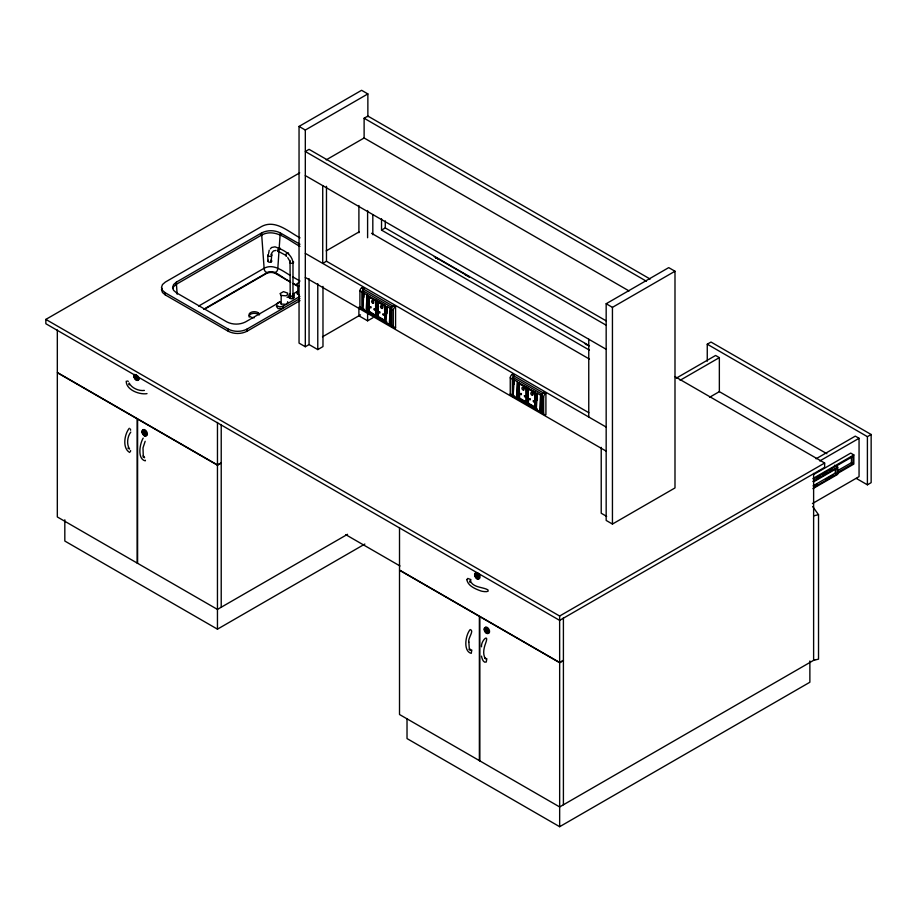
<?xml version="1.0" encoding="UTF-8"?>
<svg xmlns="http://www.w3.org/2000/svg" width="917" height="917" viewBox="0 0 917 917"><rect width="100%" height="100%" fill="white"/><g stroke="black" fill="none" stroke-linecap="round" stroke-linejoin="round"><path stroke-width="1.38" d="M362.777 309.338L363.82 293.085L367.132 294.999L367.132 310.645L366.089 311.253L362.777 309.338L363.82 308.731M366.089 311.253L367.132 294.999M385.942 322.715L386.985 306.461L390.298 308.376L390.298 324.022L389.255 324.629L385.942 322.715L386.985 322.108M389.255 324.629L390.298 308.376M513.119 396.133L514.162 379.879L517.463 381.793L517.463 397.439L516.42 398.047L513.119 396.133L514.162 395.536M516.42 398.047L517.463 381.793M536.285 409.509L537.328 393.255L540.64 395.17L540.64 410.816L539.597 411.424L536.285 409.509L537.328 408.913M539.597 411.424L540.64 395.17M278.848 302.702L245.481 321.959C239.727 324.824 232.712 324.824 226.946 321.959L176.431 292.798L173.588 290.345L172.591 287.445L173.588 284.557L176.431 282.092L261.7 232.872C267.466 230.007 274.481 230.007 280.235 232.872L277.828 268.257C277.381 275.421 271.226 270.756 267.26 273.002L204.239 309.384M130.42 451.6L130.604 450.579M268.601 253.47L269.231 250.158M276.43 306.461L278.149 308.639L283.021 308.318L283.021 306.175L299.893 296.443M481.494 646.794C480.84 640.696 489.667 632.57 485.597 643.344C483.809 648.055 482.411 654.578 485.597 658.887M129.343 384.257L129.137 384.888L129.137 383.019C131.647 388.097 138.857 391.238 144.405 390.424M145.436 460.265L145.241 460.85C137.183 459.027 139.682 443.885 143.178 438.108M161.965 288.144L161.472 289.589L162.469 292.489L165.312 294.942L228.333 331.324C234.099 334.189 241.114 334.189 246.868 331.324L300.008 300.65M172.923 288.626L173.588 286.689L176.431 284.236L261.7 235.004C275.501 227.76 288.546 240.426 299.951 246.386M287.273 303.642L287.663 301.682M297.303 291.595L296.913 293.555L299.332 294.942M145.161 441.306L142.995 447.874L143.258 455.566M270.389 248.828L271.547 247.51L274.997 246.833C282.551 249.573 292.294 253.757 292.981 262.961L292.981 298.724M129.297 428.25C124.368 434.222 122.144 448.275 129.71 452.482M130.787 432.102C127.303 436.503 126.42 444.321 129.561 449.032L127.944 448.104L128.598 448.241M126.225 381.163C126.076 389.817 139.373 394.918 147.007 393.634M322.979 286.413L322.979 346.58L317.775 349.595L309.063 344.563L305.315 346.729L299.045 343.118L299.045 126.42L361.596 90.302L367.866 93.924L367.866 116.734M299.045 126.42L305.315 130.042L367.866 93.924M364.118 138.272L364.118 118.236L367.866 116.069L650.153 279.055M674.855 376.543L824.647 463.028L824.647 467.361L559.634 620.373L45.85 323.735L45.85 319.403L299.721 172.832M326.188 159.879L364.118 137.986L629.073 290.953M280.235 235.004L281.164 234.477M198.622 306.072L264.119 268.257C273.369 263.282 282.539 270.939 290.15 275.364M203.861 309.167L266.881 272.785C275.478 268.979 282.47 278.699 289.841 281.313M326.188 250.891L359.223 231.818M588.806 412.696L326.475 261.242L322.727 263.408L322.727 185.635M381.529 218.808L381.529 230.11L385.278 227.943L589.448 345.824M136.771 375.924L136.771 379.363L136.094 378.973L136.094 375.534L136.771 375.924L136.771 379.363M136.094 378.973L137.046 379.202M279.868 301.578L276.533 303.825L276.911 305.785L279.8 306.828L283.021 306.175M287.101 297.406L289.508 296.008M293.119 293.921L297.945 291.136M300.008 237.858C288.591 231.898 275.524 219.186 261.7 226.442L165.312 282.092L162.469 284.557L161.472 287.445L162.469 290.345L165.312 292.798L228.333 329.192C234.099 332.046 241.114 332.046 246.868 329.192L299.893 298.575M362.204 308.605A3.576 2.063 -60 0 1 359.911 307.023L359.911 291.033A2.808 1.616 -60 0 1 361.894 287.606L363.98 288.809A2.808 1.616 -60 0 0 361.997 292.236L361.997 308.227A3.576 2.063 -60 0 0 364.29 309.808M362.582 290.529L391.777 307.378L391.777 326.211L362.582 309.361L362.582 290.529L364.29 289.543L393.485 306.393M368.37 296.191L376.486 300.398L376.073 316.285L368.37 311.837L368.37 296.191L376.073 300.638L376.073 316.285M144.21 431.162L145.15 431.403L144.886 435.002L144.21 434.612L144.21 431.162L145.15 431.403M144.21 434.612L145.15 434.841M368.783 295.95L368.783 311.597L375.626 315.517L375.626 300.902L376.486 300.398M377.254 316.973L377.666 301.085L385.381 305.533L384.51 306.026L384.934 320.4L378.113 316.48L377.254 316.973L385.381 321.179L385.335 305.51M322.486 336.814L360.507 314.863M368.37 311.837L369.23 311.344L368.817 296.97L375.626 300.902M375.626 315.517L369.23 311.344M392.877 326.865A3.576 2.063 -60 0 1 391.192 325.088L391.192 309.098A2.808 1.616 -60 0 1 393.175 305.659L395.571 306.679L395.571 327.873L393.485 326.67M358.902 307.195L358.902 315.792L367.602 320.824L372.818 317.809M395.571 327.873A3.576 2.063 -60 0 1 393.278 326.292L393.278 310.301A2.808 1.616 -60 0 1 395.261 306.863L395.571 306.679M57.324 330.005L57.324 372.485L217.467 464.942L221.226 462.776M137.596 563.313L137.596 419.08L217.455 465.194L221.215 463.028M606.171 303.733L668.722 267.626L674.992 271.237L674.992 487.936L612.441 524.054L606.171 520.432L606.171 303.733L612.441 307.355L674.992 271.237M512.236 395.525A3.576 2.063 -60 0 1 510.253 393.829L510.253 377.838A2.808 1.616 -60 0 1 512.236 374.4L514.322 375.603A2.808 1.616 -60 0 0 512.339 379.042L512.339 395.032A3.576 2.063 -60 0 0 514.632 396.614M512.924 377.323L542.107 394.172L542.107 413.005L512.924 396.155L512.924 377.323L514.632 376.337L543.827 393.187M518.701 382.985L526.828 387.192L526.415 403.09L518.701 398.643L518.701 382.985L526.415 387.433L526.415 403.09M518.701 398.643L519.572 398.138L526.381 402.07L525.957 387.696L526.828 387.192M527.596 388.12L535.711 392.327L535.299 408.214L527.596 403.767L527.596 388.12L535.299 392.568L535.299 408.214M527.596 403.767L528.456 403.274L535.264 407.205L534.852 392.831L535.711 392.327M543.517 392.453L545.913 393.485L545.913 414.667A3.576 2.063 -60 0 1 543.621 413.086L541.534 411.882L541.534 395.892A2.808 1.616 -60 0 1 543.517 392.453L545.913 393.485M347.554 534.302L217.455 609.415L57.324 516.959L57.324 372.738L137.183 418.84L137.183 563.072M707.259 361.206L707.259 344.207L711.007 342.041L871.15 434.498L871.15 482.651L867.402 484.818L856.306 478.41M64.82 519.79L64.82 541.041L217.455 629.165L364.863 544.056M676.322 378.136L715.604 355.464L719.352 357.63L719.352 391.639L826.882 453.72M680.105 380.291L719.352 357.63M709.54 397.302L719.352 391.639M476.863 574.214L477.814 574.443L477.539 578.042L476.863 577.653L476.863 574.214L477.814 574.443M476.863 577.653L477.814 577.893M486.4 628.707L487.351 628.936L487.076 632.535L486.4 632.145L486.4 628.707L487.351 628.936M486.4 632.145L487.351 632.375M816.05 458.787L855.297 436.125L859.057 438.292L859.057 476.634L812.416 503.559M819.775 460.964L859.057 438.292M707.259 344.207L867.402 436.664L871.15 434.498M45.85 319.403L559.634 616.029L824.647 463.028M813.494 474.605L850.712 453.113L853.842 454.924L853.842 464.071L836.476 474.1M812.898 478.559L853.842 454.924M813.482 479.201L853.005 456.379L853.005 463.589L838.184 472.14M816.806 478.055L820.52 475.912M822.996 474.479L826.71 472.335M829.186 470.914L831.662 469.481M812.921 481.448L837.725 467.131L837.725 474.341L812.921 488.658M813.517 481.883L837.049 468.3L837.049 473.951L813.517 487.535M837.851 470.524L851.446 462.684L853.005 463.589M813.081 485.861L835.387 472.989L837.049 473.951M814.72 485.689L817.185 484.268M825.827 479.27L833.244 474.995M399.514 527.55L399.514 570.03L559.657 662.487L563.405 660.32M479.797 760.846L479.797 616.625L559.657 662.727L563.405 660.561M814.904 659.587L559.657 806.949L399.514 714.503L399.514 570.271L479.373 616.384L479.373 760.606M407.022 718.745L407.022 738.575L559.657 826.698L809.871 682.237L809.871 660.985M484.635 658.085L486.824 658.761L486.262 662.028C483.293 663.438 481.861 658.165 481.494 656.136M813.62 515.858L818.526 514.689L818.526 659.151L813.62 660.32L813.62 473.413M299.366 282.149L296.718 283.983L297.853 285.84L299.332 286.379M286.035 304.352L281.164 304.031L280.04 302.174M276.063 250.41L273.507 250.914L271.799 252.874L271.203 261.895M143.614 456.907L142.949 456.769L144.577 457.709L143.258 455.566M277.725 250.994L286.035 255.476M127.337 380.991L128.323 381.346M281.164 295.48L286.035 295.79L287.273 295.079L287.663 293.119L283.502 291.617L280.04 293.612L281.164 295.48L281.164 304.031M136.324 374.938L135.934 374.744A2.877 1.662 60 0 0 134.295 375.936L134.329 376.566A2.877 1.662 60 0 0 136.186 379.535L136.576 379.879A2.877 1.662 60 0 0 138.215 378.687L138.318 377.976A2.877 1.662 60 0 0 136.977 375.431M136.186 375.019L135.796 374.824A2.877 1.662 60 0 0 134.157 376.016L134.191 376.646A2.877 1.662 60 0 0 136.048 379.615L136.713 379.798A2.877 1.662 60 0 0 138.352 378.606M364.118 118.236L646.405 281.221M606.217 320.893L309.063 149.345L305.315 151.511L606.171 325.214M834.493 465.263L837.725 467.131M305.315 175.583L606.171 349.285M437.203 258.33L466.398 275.18M381.529 230.11L589.402 350.134M371.545 233.285L589.448 359.097M280.235 232.872L299.951 244.243M305.315 253.356L606.171 427.058M361.894 287.606L363.98 288.809M393.175 305.659L395.261 306.863M512.236 374.4L514.322 375.603M359.911 291.033L361.997 292.236M391.192 309.098L393.278 310.301M510.253 377.838L512.339 379.042M541.534 395.892L543.621 397.095L543.621 413.086M377.254 301.326L384.957 305.774L384.957 321.42M260.772 234.477L261.7 235.004L264.119 268.257C264.555 275.272 270.71 271.031 274.676 273.002L290.689 282.253M384.51 306.026L377.701 302.094L378.113 316.48M525.957 387.696L519.148 383.764L519.572 398.138M534.852 392.831L528.043 388.9L528.456 403.274M385.381 321.179L377.666 316.732L377.666 301.085M526.828 402.85L519.125 398.402L519.125 382.744M535.711 407.973L528.009 403.526L528.009 387.88M359.911 307.023L361.997 308.227M391.192 325.088L393.278 326.292M510.253 393.829L512.339 395.032M305.315 277.438L606.171 451.13M292.615 276.785L299.997 281.06M293.532 283.456L297.234 285.588M293.153 283.674L298.082 286.517M606.664 516.386L601.22 513.245L601.22 447.347M175.502 283.697L176.431 284.236L177.153 294.185M137.046 375.764L136.358 375.374L136.358 378.813M345.698 534.634L400.007 565.984M533.178 393.829L533.052 393.691A1.479 0.848 60 0 1 532.674 393.038M382.836 307.023L382.71 306.897A1.479 0.848 60 0 1 382.229 305.888M812.691 506.562L818.526 514.689M287.755 257.585L289.279 260.29M290.024 260.497L290.208 294.265M130.42 429.007L130.604 430.233M867.402 436.664L867.402 484.818M851.446 456.677L851.446 462.684M835.387 468.747L835.387 472.989M612.441 307.355L612.441 524.054M588.76 339.233L588.76 417.006M563.405 617.829L563.405 804.782M559.634 616.029L559.657 662.487M559.657 662.727L559.657 826.698M537.328 393.255L537.328 400.374M514.162 379.879L514.162 384.154M487.076 629.096L487.076 632.535M486.675 628.546L486.675 631.985M477.539 574.604L477.539 578.042M477.138 574.053L477.138 577.504M386.985 306.461L386.985 313.58M385.278 220.882L385.278 227.943M372.818 214.67L372.818 234.729M367.602 210.52L367.602 237.732M367.602 313.66L367.602 320.824M363.82 293.085L363.82 297.349M358.902 205.488L358.902 232.712M326.475 186.3L326.475 261.242M317.775 283.697L317.775 349.595M309.063 278.676L309.063 344.563M305.315 130.042L305.315 346.729M297.853 285.84L297.853 294.403M289.738 296.145L289.738 298.289M267.856 255.339L267.856 261.219M261.7 232.872L261.7 235.004M257.998 312.594L257.998 314.199M246.868 329.192L246.868 331.324M228.333 329.192L228.333 331.324M221.226 424.537L221.215 607.249M217.467 422.462L217.467 464.942M217.455 465.194L217.455 629.165M176.431 282.092L176.431 284.236M165.312 292.798L165.312 294.942M144.886 431.552L144.886 435.002M144.473 431.013L144.473 434.452M524.169 388.567A1.479 0.848 60 0 1 523.676 387.559M543.621 397.095A2.808 1.616 -60 0 1 545.604 393.657M543.219 413.659A3.576 2.063 -60 0 1 541.534 411.882M136.851 375.512A2.877 1.662 60 0 1 138.18 378.056M136.897 379.718A3.359 1.937 60 0 1 136.278 379.271M135.212 377.953A3.359 1.937 60 0 1 134.833 377.174M134.581 374.95A3.359 1.937 60 0 1 134.822 374.423M139.166 377.563A3.359 1.937 60 0 1 138.077 380.028M137.378 375.661A3.359 1.937 60 0 1 138.501 379.374A3.359 1.937 60 0 1 136.22 380.108L135.601 379.661A3.359 1.937 60 0 1 134.512 374.457M144.691 435.518A2.877 1.662 60 0 0 146.33 434.314L146.433 433.603A2.877 1.662 60 0 0 144.577 430.646L144.049 430.382A2.877 1.662 60 0 0 142.41 431.575L142.444 432.205A2.877 1.662 60 0 0 144.29 435.174M146.296 433.684A2.877 1.662 60 0 0 144.439 430.726L143.912 430.451A2.877 1.662 60 0 0 142.273 431.655L142.307 432.285A2.877 1.662 60 0 0 144.164 435.243L144.829 435.437A2.877 1.662 60 0 0 146.468 434.234M142.697 430.589A3.359 1.937 60 0 1 145.792 430.486A3.359 1.937 60 0 1 147.144 434.99A3.359 1.937 60 0 1 143.82 434.314M485.529 631.125A3.359 1.937 60 0 1 485.139 630.346M484.818 628.787A3.359 1.937 60 0 1 488.36 628.432A3.359 1.937 60 0 1 488.394 633.2M477.631 572.907A3.359 1.937 60 0 1 480.004 577.355A3.359 1.937 60 0 1 477.058 577.962M475.361 575.062A3.359 1.937 60 0 1 477.023 572.644M586.399 344.895A2.808 1.616 -60 0 1 587.854 345.182M584.565 343.6A2.808 1.616 -60 0 1 585.974 344.414M293.257 261.563A1.972 1.135 0 0 1 292.764 263.076A1.972 1.135 0 0 1 290.104 262.904A1.972 1.135 0 0 1 290.208 261.356M286.585 256.336A1.972 1.135 -60 0 1 285.898 254.697A1.972 1.135 -60 0 1 287.606 252.771A1.972 1.135 -60 0 1 288.546 254.112M279.077 251.464A1.972 1.135 -60 0 1 277.691 250.777A1.972 1.135 -60 0 1 278.871 248.392A1.972 1.135 -60 0 1 280.442 248.713M270.859 254.25A1.972 1.135 0 0 1 271.398 255.877A1.972 1.135 0 0 1 268.532 256.072A1.972 1.135 0 0 1 268.417 254.41M270.859 260.13A1.972 1.135 0 0 1 271.398 261.769A1.972 1.135 0 0 1 268.532 261.953A1.972 1.135 0 0 1 268.417 260.29M293.451 294.002A2.625 1.513 0 0 1 293.302 296.225A2.625 1.513 0 0 1 289.485 295.973A2.625 1.513 0 0 1 290.196 293.795M292.981 294.265A1.972 1.135 0 0 1 293.085 295.813A1.972 1.135 0 0 1 290.425 295.985A1.972 1.135 0 0 1 289.932 294.472M294.07 296.718A2.625 1.513 0 0 1 291.297 298.713A2.625 1.513 0 0 1 289.371 296.409M293.543 297.337A1.972 1.135 0 0 1 293.257 297.819M290.941 298.289A1.972 1.135 0 0 1 289.738 297.589M254.284 317.763A5.238 3.026 0 0 1 249.046 314.737A5.238 3.026 0 0 1 254.284 311.711A5.238 3.026 0 0 1 259.534 314.737M249.218 317.133A5.238 3.026 0 0 1 252.278 313.545A5.238 3.026 0 0 1 258.823 314.829M467.338 276.155A2.808 1.616 -60 0 1 468.793 276.441M469.046 277.14A2.808 1.616 -60 0 1 469.068 277.427M465.251 274.951A2.808 1.616 -60 0 1 466.913 275.673M436.056 258.101A2.808 1.616 -60 0 1 437.764 259.087M434.234 256.806A2.808 1.616 -60 0 1 435.701 258.17M373.609 301.452A1.479 0.848 60 0 1 373.311 300.421M466.845 579.59C467.888 585.997 475.361 588.92 480.76 590.915C481.998 591.511 490.171 592.68 487.936 589.86C482.651 586.823 473.046 587.866 470.157 580.587L470.157 582.455L470.868 579.578L467.762 578.432L466.845 579.59M370.067 306.794C370.789 309.9 372.05 305.774 370.067 306.794M378.95 311.929C379.672 315.024 380.933 310.909 378.95 311.929M520.398 393.599C521.165 396.717 522.335 392.533 520.398 393.599M529.292 398.723C530.049 401.852 531.218 397.669 529.292 398.723M468.839 642.083L469.263 648.078L470.581 650.222L468.965 649.282L471.808 650.096L471.246 653.362C463.016 651.253 465.389 635.057 470.18 629.555C474.697 630.609 467.624 638.324 468.839 642.083M374.056 309.006C374.537 312.089 376.199 308.33 374.056 309.006M382.939 314.141C383.226 316.984 385.278 313.912 383.008 314.004M524.398 395.812C524.879 398.895 526.541 395.124 524.398 395.812M533.281 400.935C533.763 404.019 535.425 400.259 533.281 400.935M373.162 303.355L372.119 302.759A1.479 0.848 60 0 1 371.832 300.776A1.479 0.848 60 0 1 373.437 301.704A1.479 0.848 60 0 1 373.162 303.355M382.045 308.49L381.002 307.883A1.479 0.848 60 0 1 380.727 305.911A1.479 0.848 60 0 1 382.32 306.828A1.479 0.848 60 0 1 382.045 308.49M523.492 390.161L522.449 389.553A1.479 0.848 60 0 1 522.174 387.582A1.479 0.848 60 0 1 523.767 388.499A1.479 0.848 60 0 1 523.492 390.161M532.387 395.284L531.344 394.688A1.479 0.848 60 0 1 531.069 392.705A1.479 0.848 60 0 1 532.662 393.634A1.479 0.848 60 0 1 532.387 395.284M477.23 573.698L476.702 573.423A2.877 1.662 60 0 0 475.063 574.627L475.098 575.257A2.877 1.662 60 0 0 476.955 578.214L477.482 578.489A2.877 1.662 60 0 0 479.121 577.286L479.087 576.655A2.877 1.662 60 0 0 477.23 573.698M477.092 573.778L476.565 573.503A2.877 1.662 60 0 0 474.926 574.707L474.96 575.337A2.877 1.662 60 0 0 476.817 578.295L477.344 578.558A2.877 1.662 60 0 0 478.983 577.366L478.949 576.736A2.877 1.662 60 0 0 477.092 573.778M486.767 628.179L486.239 627.916A2.877 1.662 60 0 0 484.6 629.108L484.635 629.738A2.877 1.662 60 0 0 486.491 632.707L487.019 632.971A2.877 1.662 60 0 0 488.658 631.779L488.623 631.148A2.877 1.662 60 0 0 486.767 628.179M486.64 628.26L486.102 627.996A2.877 1.662 60 0 0 484.463 629.188L484.497 629.819A2.877 1.662 60 0 0 486.354 632.787L486.881 633.051A2.877 1.662 60 0 0 488.52 631.859L488.486 631.228A2.877 1.662 60 0 0 486.64 628.26M476.989 578.787L476.382 578.352A3.359 1.937 60 0 1 475.144 573.24A3.359 1.937 60 0 1 479.121 576.105A3.359 1.937 60 0 1 476.989 578.787M486.526 633.28L485.918 632.833A3.359 1.937 60 0 1 484.68 627.732A3.359 1.937 60 0 1 488.658 630.598A3.359 1.937 60 0 1 486.526 633.28M144.336 435.747L143.717 435.3A3.359 1.937 60 0 1 142.49 430.199A3.359 1.937 60 0 1 146.456 433.053A3.359 1.937 60 0 1 144.336 435.747"/></g></svg>
